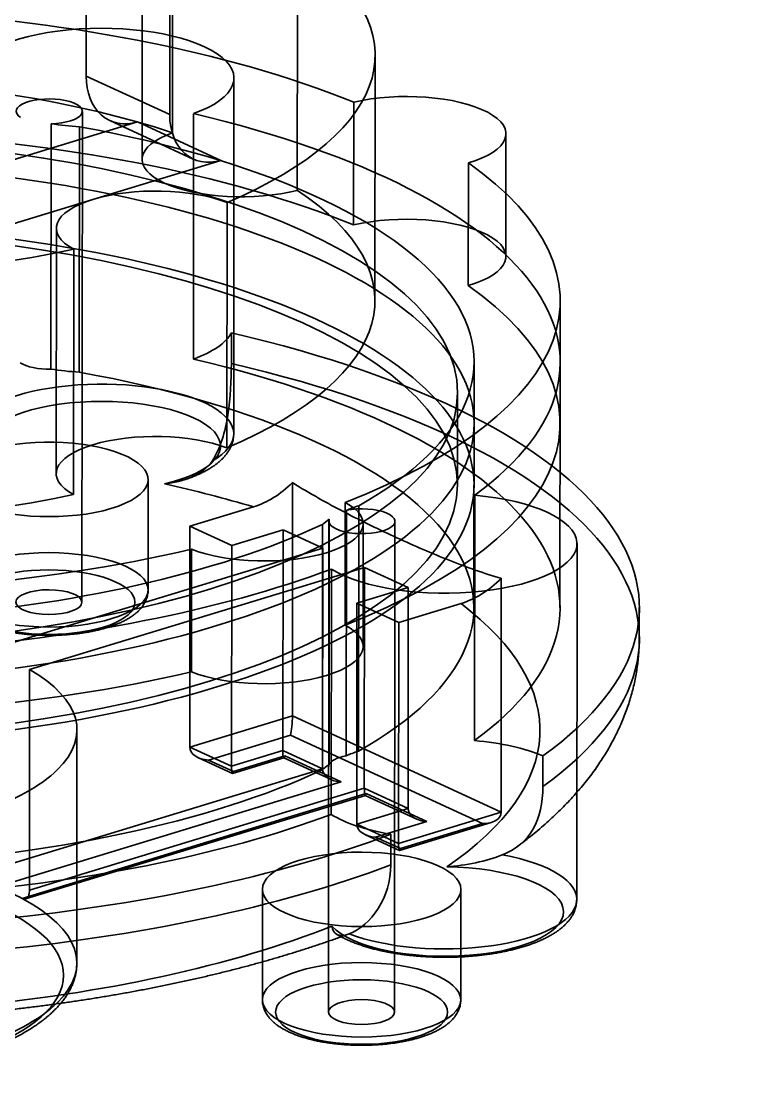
# Model space of a CAD drawing. Header units: millimetres. Extents: x 13 to 1054, y -1204 to 736.
# Drawn here: x 640 to 695, y -109.8 to -29.6 of the extents above; entities that cross this region are included whole.
import ezdxf

# ---------------------------------------------------------------- set-up
doc = ezdxf.new("R2010")
doc.units = ezdxf.units.MM
doc.layers.add('1', color=7, linetype='Continuous', true_color=0xffffff)

msp = doc.modelspace()

# ---------------------------------------------------------------- linework, layer by layer
at = {"layer": '1', "color": 252, "linetype": 'Continuous', "lineweight": 35}
for p, q in [((644.896, -19.793), (644.886, -33.698)), ((651.423, -19.434), (651.41, -37.975)), ((649.126, -21.457), (649.112, -39.998)), ((651.209, -22.704), (651.199, -36.61)), ((660.846, -42.328), (660.859, -23.787)), ((666.713, -50.666), (666.726, -32.124)), ((651.199, -36.61), (644.886, -33.698)), ((656.038, -60.725), (656.058, -33.84)), ((665.107, -35.673), (665.1, -44.943)), ((644.567, -73.444), (644.594, -36.362)), ((652.989, -55.076), (653.003, -36.535)), ((648.76, -37.153), (629.372, -43.058)), ((642.237, -37.296), (642.223, -55.837)), ((644.365, -56.069), (644.378, -37.528)), ((646.67, -37.058), (652.982, -39.969)), ((648.76, -37.153), (655.073, -40.064)), ((676.612, -47.327), (676.618, -38.057)), ((645.399, -43.011), (655.073, -40.064)), ((673.768, -49.529), (673.775, -40.258)), ((635.684, -45.969), (645.399, -43.011)), ((655.536, -43.247), (655.522, -61.788)), ((642.634, -45.189), (642.62, -63.73)), ((643.929, -65.319), (643.943, -46.778)), ((680.706, -59.946), (680.713, -50.676)), ((655.859, -53.098), (655.858, -55.415)), ((674.196, -73.847), (674.209, -55.306)), ((680.696, -73.852), (680.709, -55.311)), ((672.952, -64.576), (672.957, -57.623)), ((674.202, -64.577), (674.206, -59.942)), ((649.567, -72.52), (649.573, -64.177)), ((660.473, -82.026), (660.485, -64.413)), ((674.252, -65.363), (674.239, -83.904)), ((652.729, -67.701), (657.521, -66.242)), ((664.46, -65.906), (664.453, -75.177)), ((664.538, -85.044), (664.552, -66.503)), ((665.484, -66.162), (665.471, -84.703)), ((663.228, -67.329), (663.201, -104.411)), ((663.26, -67.179), (663.247, -85.72)), ((668.201, -104.414), (668.228, -67.332)), ((652.717, -84.388), (652.729, -67.701)), ((655.886, -69.157), (652.729, -67.701)), ((659.763, -67.976), (655.886, -69.157)), ((659.751, -84.663), (659.763, -67.976)), ((662.766, -69.361), (659.763, -67.976)), ((662.747, -86.105), (662.76, -67.564)), ((665.82, -76.797), (665.827, -67.526)), ((637.453, -77.07), (662.766, -69.361)), ((652.848, -78.711), (652.855, -69.44)), ((655.873, -85.844), (655.886, -69.157)), ((662.754, -86.048), (662.766, -69.361)), ((681.969, -95.905), (681.989, -69.021)), ((665.923, -70.817), (640.609, -78.526)), ((663.405, -89.481), (663.418, -70.94)), ((665.911, -87.504), (665.923, -70.817)), ((669.233, -72.343), (665.923, -70.817)), ((676.255, -89.305), (676.267, -71.639)), ((665.355, -73.524), (669.233, -72.343)), ((669.22, -89.03), (669.233, -72.343)), ((665.343, -90.211), (665.355, -73.524)), ((668.511, -74.98), (665.355, -73.524)), ((673.219, -73.546), (668.511, -74.98)), ((686.694, -76.174), (686.696, -73.856)), ((668.499, -91.667), (668.511, -74.98)), ((640.597, -95.213), (640.609, -78.526)), ((660.473, -82.026), (652.717, -84.388)), ((676.255, -89.305), (660.473, -82.026)), ((644.176, -100.71), (644.189, -83.096)), ((654.123, -85.37), (660.328, -83.48)), ((660.328, -83.48), (674.847, -90.177)), ((652.717, -84.388), (655.873, -85.844)), ((655.873, -85.844), (659.751, -84.663)), ((659.751, -84.663), (662.754, -86.048)), ((653.365, -85.194), (655.939, -86.381)), ((656.017, -86.243), (654.123, -85.37)), ((655.95, -86.382), (659.828, -85.201)), ((659.895, -85.062), (656.017, -86.243)), ((659.817, -85.2), (663.402, -86.854)), ((664.16, -87.03), (659.895, -85.062)), ((679.412, -87.371), (679.414, -85.053)), ((662.754, -86.048), (637.441, -93.757)), ((638.14, -94.954), (664.16, -87.03)), ((666.054, -87.903), (640.034, -95.828)), ((640.299, -95.866), (665.987, -88.042)), ((640.597, -95.213), (665.911, -87.504)), ((665.911, -87.504), (669.22, -89.03)), ((665.976, -88.041), (669.868, -89.836)), ((670.627, -90.012), (666.054, -87.903)), ((669.22, -89.03), (665.343, -90.211)), ((668.499, -91.667), (676.255, -89.305)), ((665.343, -90.211), (668.499, -91.667)), ((666.749, -91.193), (670.627, -90.012)), ((668.576, -92.206), (675.498, -90.098)), ((674.847, -90.177), (668.643, -92.067)), ((665.99, -91.017), (668.565, -92.205)), ((668.643, -92.067), (666.749, -91.193)), ((667.906, -90.977), (667.904, -93.295)), ((658.208, -95.137), (658.202, -103.48)), ((673.202, -103.491), (673.208, -95.148))]:
    msp.add_line(p, q, dxfattribs=at)
for centre, major_axis, ratio, start_param, end_param in [((621.726, -32.092), (-45, 0.033), 0.374927, 2.421132, 3.658208), ((621.713, -50.633), (-59, 0.043), 0.374927, 3.886257, 5.268714), ((646.058, -33.833), (-10, 0.007), 0.374927, 2.338852, 6.281739), ((621.713, -50.633), (-45, 0.033), 0.374927, 3.991929, 5.229005), ((648.764, -32.517), (2.094, 4.54), 0.718822, 2.140417, 3.711214), ((669.118, -38.051), (-7.5, 0.005), 0.374927, 2.240971, 5.276974), ((621.706, -59.903), (-59, 0.043), 0.374927, 3.886257, 5.268714), ((642.094, -36.36), (-2.5, 0.002), 0.374927, 1.628349, 6.794751), ((655.077, -35.429), (-2.094, -4.54), 0.718822, 5.28201, 6.852806), ((621.709, -55.268), (-59, 0.043), 0.374927, 2.66964, 4.153586), ((646.058, -33.833), (-10, 0.007), 0.374927, 1.179033, 1.402365), ((621.709, -55.268), (-52.5, 0.038), 0.374927, 2.557048, 4.266178), ((656.612, -40.004), (-7.5, 0.005), 0.374927, 5.479295, 8.454027), ((621.713, -50.633), (-59, 0.043), 0.374927, 2.381423, 3.631687), ((650.134, -45.194), (-7.5, 0.005), 0.374927, 3.908498, 5.395865), ((621.713, -50.633), (-45, 0.033), 0.374927, 2.421132, 3.658208), ((650.134, -45.194), (-7.5, 0.005), 0.374927, 5.395865, 6.883231), ((621.726, -32.092), (-45, 0.033), 0.374927, 0.850336, 2.087412), ((669.112, -47.322), (-7.5, 0.005), 0.374927, 2.240971, 5.276974), ((621.706, -59.903), (-59, 0.043), 0.374927, 2.381423, 3.631687), ((646.044, -52.374), (-10, 0.007), 0.374927, 2.338852, 2.949311), ((621.696, -73.809), (65, -0.047), 0.374927, 5.805569, 7.300842), ((621.696, -73.809), (-59, 0.043), 0.374927, 2.66964, 4.153586), ((642.08, -54.901), (2.5, -0.002), 0.374927, 3.653158, 4.769941), ((646.044, -52.374), (-10, 0.007), 0.374927, 1.179033, 1.402365), ((621.696, -73.809), (-52.5, 0.038), 0.374927, 2.557048, 4.266178), ((621.694, -76.127), (-65, 0.047), 0.374927, 2.663976, 4.159249), ((646.038, -60.718), (-10, 0.007), 0.374927, 2.565358, 6.055233), ((646.037, -61.645), (9, -0.007), 0.374927, 5.271524, 9.550344), ((650.12, -63.736), (-7.5, 0.005), 0.374927, 3.908498, 6.883231), ((642.073, -64.171), (7.5, -0.005), 0.374927, 2.397922, 8.577848), ((621.713, -50.633), (-45, 0.033), 0.374927, 0.850336, 2.087412), ((621.689, -83.08), (57.5, -0.042), 0.374927, 0.898288, 1.040016), ((671.989, -69.014), (-10, 0.007), 0.374927, 0.541486, 4.484374), ((658.327, -67.521), (-7.5, 0.005), 0.374927, 0.75336, 3.755184), ((665.728, -67.33), (-2.5, 0.002), 0.374927, 6.122399, 11.485798), ((671.989, -69.014), (-10, 0.007), 0.374927, 5.420861, 5.551313), ((621.713, -50.633), (-59, 0.043), 0.374927, 0.810626, 2.127121), ((671.989, -69.014), (-10, 0.007), 0.374927, 5.773697, 5.888185), ((621.709, -55.268), (-52.5, 0.038), 0.374927, 1.061774, 2.468813), ((621.709, -55.268), (-59, 0.043), 0.374927, 1.174367, 2.35622), ((621.689, -83.08), (57.5, -0.042), 0.374927, 5.783209, 6.743187), ((658.32, -76.791), (-7.5, 0.005), 0.374927, 0.75336, 3.755184), ((621.706, -59.903), (-59, 0.043), 0.374927, 0.810626, 2.127121), ((621.689, -83.08), (22.5, -0.016), 0.374927, 4.983607, 6.85532), ((660.328, -82.553), (0.073, 1.067), 0.116727, 3.666787, 5.237583), ((671.976, -87.555), (-10, 0.007), 0.374927, 3.873915, 4.484374), ((654.124, -84.443), (-1.405, 0.096), 0.657241, 0.044427, 1.615223), ((659.895, -84.135), (0.073, 1.067), 0.116727, 2.09599, 3.666787), ((671.976, -87.555), (-10, 0.007), 0.374927, 5.420861, 5.551313), ((671.976, -87.555), (-10, 0.007), 0.374927, 5.773697, 5.888185), ((665.715, -85.872), (2.5, -0.002), 0.374927, 2.06102, 2.980806), ((621.696, -73.809), (-52.5, 0.038), 0.374927, 1.703672, 2.468813), ((656.018, -85.316), (0.073, 1.067), 0.116727, 2.09599, 3.666787), ((664.161, -86.103), (-1.405, 0.096), 0.657241, 0.044427, 1.615223), ((666.055, -86.976), (0.073, 1.067), 0.116727, 2.09599, 3.666787), ((621.696, -73.809), (-59, 0.043), 0.374927, 1.763764, 2.35622), ((671.976, -87.555), (-10, 0.007), 0.374927, 0.541486, 1.151945), ((670.627, -89.085), (-1.405, 0.096), 0.657241, 0.044427, 1.615223), ((674.848, -89.25), (-1.405, 0.096), 0.657241, 1.615223, 3.18602), ((666.749, -90.266), (-1.405, 0.096), 0.657241, 0.044427, 1.615223), ((621.696, -73.809), (65, -0.047), 0.374927, 4.952954, 5.503477), ((668.643, -91.14), (0.073, 1.067), 0.116727, 2.09599, 3.666787), ((671.969, -95.898), (-10, 0.007), 0.374927, 0.767992, 4.257868), ((621.694, -76.127), (-65, 0.047), 0.374927, 1.811361, 2.361884), ((671.969, -96.825), (9, -0.007), 0.374927, 3.474159, 7.834886), ((621.676, -100.694), (-22.5, 0.016), 0.374927, 3.758352, 3.891785), ((621.676, -100.694), (-22.5, 0.016), 0.374927, 1.797389, 3.758352), ((621.689, -83.08), (57.5, -0.042), 0.374927, 4.955089, 5.525836)]:
    msp.add_ellipse(centre, major_axis=major_axis, ratio=ratio, start_param=start_param, end_param=end_param, dxfattribs=at)
for centre, major_axis in [((621.707, -57.586), (-51.25, 0.037)), ((621.706, -59.903), (52.5, -0.038)), ((621.702, -64.539), (52.5, -0.038)), ((621.702, -64.539), (51.25, -0.037)), ((642.067, -72.515), (-7.5, 0.005)), ((642.067, -73.442), (6.5, -0.005)), ((642.067, -73.442), (-2.5, 0.002)), ((665.708, -95.142), (7.5, -0.005)), ((621.675, -101.621), (21.5, -0.016)), ((665.702, -103.486), (-7.5, 0.005)), ((665.701, -104.413), (6.5, -0.005)), ((665.701, -104.413), (-2.5, 0.002))]:
    msp.add_ellipse(centre, major_axis=major_axis, ratio=0.374927, dxfattribs=at)
for points, knots in [([(655.858, -55.415), (655.857, -56.648), (655.797, -57.995), (655.399, -60.565), (655.044, -61.799), (654.422, -62.767)], [0, 0, 0, 0, 0.5, 0.5, 1, 1, 1, 1]), ([(652.413, -64.165), (652.522, -64.128), (652.736, -64.052), (653.047, -63.931), (653.348, -63.803), (653.637, -63.667), (653.915, -63.524), (654.179, -63.374), (654.43, -63.216), (654.667, -63.051), (654.888, -62.877), (655.092, -62.697), (655.278, -62.509), (655.444, -62.316), (655.59, -62.119), (655.715, -61.918), (655.819, -61.715), (655.903, -61.51), (655.966, -61.305), (656.01, -61.099), (656.033, -60.906), (656.038, -60.783), (656.038, -60.727)], [0, 0, 0, 0, 0.051908, 0.104731, 0.157811, 0.211163, 0.264794, 0.318695, 0.372825, 0.427098, 0.481297, 0.53515, 0.588318, 0.640434, 0.691185, 0.740373, 0.787957, 0.834032, 0.878788, 0.922474, 0.96536, 1, 1, 1, 1]), ([(650.809, -64.509), (651.521, -64.43), (652.221, -64.272), (653.486, -63.718), (654.066, -63.319), (654.422, -62.767)], [0, 0, 0, 0, 0.5, 0.5, 1, 1, 1, 1]), ([(660.485, -64.413), (661.797, -65.24), (663.111, -65.97), (665.742, -67.338), (667.058, -67.976), (669.693, -69.185), (671.012, -69.758), (673.644, -70.8), (674.958, -71.273), (676.267, -71.639)], [0, 0, 0, 0, 0.25, 0.25, 0.5, 0.5, 0.75, 0.75, 1, 1, 1, 1]), ([(634.567, -72.512), (634.568, -72.574), (634.573, -72.697), (634.6, -72.88), (634.644, -73.061), (634.706, -73.238), (634.783, -73.411), (634.878, -73.581), (634.989, -73.747), (635.118, -73.91), (635.266, -74.069), (635.432, -74.225), (635.618, -74.377), (635.822, -74.524), (636.043, -74.665), (636.28, -74.798), (636.531, -74.925), (636.794, -75.043), (637.069, -75.154), (637.353, -75.257), (637.648, -75.353), (637.951, -75.442), (638.263, -75.523), (638.583, -75.597), (638.91, -75.664), (639.244, -75.725), (639.583, -75.778), (639.928, -75.824), (640.278, -75.863), (640.631, -75.895), (640.987, -75.92), (641.346, -75.938), (641.706, -75.949), (642.067, -75.953), (642.428, -75.95), (642.788, -75.939), (643.146, -75.922), (643.502, -75.897), (643.855, -75.866), (644.204, -75.827), (644.548, -75.781), (644.886, -75.729), (645.219, -75.669), (645.545, -75.603), (645.863, -75.529), (646.173, -75.449), (646.475, -75.362), (646.768, -75.267), (647.051, -75.165), (647.325, -75.056), (647.587, -74.939), (647.839, -74.813), (648.079, -74.679), (648.305, -74.536), (648.518, -74.384), (648.714, -74.223), (648.892, -74.054), (649.045, -73.884), (649.173, -73.716), (649.283, -73.546), (649.378, -73.366), (649.455, -73.178), (649.512, -72.989), (649.55, -72.8), (649.565, -72.643), (649.567, -72.55), (649.567, -72.52)], [0, 0, 0, 0, 0.01271, 0.025484, 0.038306, 0.051275, 0.064487, 0.078044, 0.092038, 0.106554, 0.121648, 0.137334, 0.153567, 0.170239, 0.187201, 0.204305, 0.221411, 0.238443, 0.255369, 0.272179, 0.288875, 0.305467, 0.321964, 0.338379, 0.354721, 0.371003, 0.387232, 0.403417, 0.419566, 0.435685, 0.451781, 0.46786, 0.483926, 0.499986, 0.516044, 0.532104, 0.54817, 0.564248, 0.580342, 0.596459, 0.612604, 0.628785, 0.645008, 0.661281, 0.677613, 0.694015, 0.710498, 0.727073, 0.743755, 0.760555, 0.777486, 0.794552, 0.81175, 0.829054, 0.846391, 0.863618, 0.880562, 0.897043, 0.911293, 0.925012, 0.939691, 0.953824, 0.967477, 0.980757, 0.993772, 1, 1, 1, 1]), ([(677.461, -91.921), (677.51, -91.885), (677.756, -91.702), (678.191, -91.369), (678.758, -90.915), (679.307, -90.454), (679.837, -89.986), (680.349, -89.512), (680.842, -89.032), (681.315, -88.546), (681.768, -88.056), (682.201, -87.561), (682.613, -87.062), (683.005, -86.559), (683.376, -86.053), (683.726, -85.544), (684.056, -85.032), (684.365, -84.517), (684.655, -84.001), (684.925, -83.482), (685.174, -82.961), (685.404, -82.439), (685.615, -81.914), (685.807, -81.389), (685.98, -80.862), (686.133, -80.334), (686.268, -79.804), (686.385, -79.274), (686.483, -78.744), (686.562, -78.212), (686.623, -77.681), (686.666, -77.149), (686.689, -76.647), (686.694, -76.322), (686.694, -76.174)], [0, 0, 0, 0, 0.009006, 0.045897, 0.082659, 0.119254, 0.155642, 0.19178, 0.227629, 0.263151, 0.298311, 0.333081, 0.367436, 0.40136, 0.434842, 0.467878, 0.50047, 0.532625, 0.564355, 0.595676, 0.626607, 0.657171, 0.687391, 0.717292, 0.746901, 0.776243, 0.805347, 0.834238, 0.862945, 0.891494, 0.919912, 0.948226, 0.976462, 1, 1, 1, 1]), ([(676.362, -92.533), (677.391, -92.111), (678.16, -91.446), (679.163, -89.696), (679.411, -88.602), (679.412, -87.371)], [0, 0, 0, 0, 0.5, 0.5, 1, 1, 1, 1]), ([(676.362, -92.533), (675.776, -92.773), (675.056, -92.982), (673.606, -93.283), (672.863, -93.383), (672.143, -93.452)], [0, 0, 0, 0, 0.5, 0.5, 1, 1, 1, 1]), ([(667.904, -93.295), (667.903, -94.527), (667.543, -95.677), (666.376, -97.511), (665.568, -98.197), (664.775, -98.497)], [0, 0, 0, 0, 0.5, 0.5, 1, 1, 1, 1]), ([(640.034, -95.828), (640.099, -95.862), (640.165, -95.879), (640.285, -95.876), (640.341, -95.856), (640.439, -95.78), (640.482, -95.724), (640.547, -95.585), (640.571, -95.5), (640.593, -95.345), (640.597, -95.28), (640.597, -95.213)], [0, 0, 0, 0, 0.215661, 0.215661, 0.431308, 0.431308, 0.647116, 0.647116, 0.862309, 0.862309, 1, 1, 1, 1]), ([(663.813, -98.533), (663.884, -98.576), (664.043, -98.668), (664.302, -98.805), (664.59, -98.943), (664.889, -99.074), (665.201, -99.198), (665.523, -99.315), (665.855, -99.426), (666.198, -99.53), (666.55, -99.627), (666.91, -99.717), (667.279, -99.801), (667.655, -99.878), (668.039, -99.948), (668.429, -100.012), (668.825, -100.068), (669.226, -100.118), (669.632, -100.161), (670.041, -100.197), (670.454, -100.227), (670.87, -100.249), (671.287, -100.264), (671.705, -100.272), (672.124, -100.273), (672.542, -100.267), (672.96, -100.255), (673.376, -100.235), (673.789, -100.208), (674.199, -100.174), (674.605, -100.134), (675.007, -100.086), (675.404, -100.032), (675.795, -99.971), (676.179, -99.903), (676.557, -99.828), (676.927, -99.747), (677.289, -99.659), (677.641, -99.565), (677.985, -99.464), (678.319, -99.356), (678.643, -99.242), (678.956, -99.121), (679.258, -98.993), (679.548, -98.858), (679.826, -98.715), (680.092, -98.566), (680.344, -98.408), (680.582, -98.243), (680.804, -98.07), (681.009, -97.89), (681.197, -97.703), (681.364, -97.511), (681.512, -97.314), (681.638, -97.113), (681.744, -96.91), (681.829, -96.705), (681.894, -96.5), (681.939, -96.295), (681.964, -96.097), (681.969, -95.968), (681.969, -95.907)], [0, 0, 0, 0, 0.014752, 0.032573, 0.050339, 0.068031, 0.085642, 0.103171, 0.120623, 0.138003, 0.155317, 0.172574, 0.189778, 0.206936, 0.224054, 0.241137, 0.25819, 0.275217, 0.292222, 0.309209, 0.326181, 0.343141, 0.360093, 0.377039, 0.393982, 0.410926, 0.427871, 0.444821, 0.461778, 0.478745, 0.495726, 0.512724, 0.529742, 0.546784, 0.563854, 0.580957, 0.598097, 0.61528, 0.632513, 0.6498, 0.66715, 0.684569, 0.702066, 0.719647, 0.737318, 0.755082, 0.772935, 0.790866, 0.808847, 0.82681, 0.844665, 0.862303, 0.8796, 0.896452, 0.912789, 0.928593, 0.943894, 0.958753, 0.973251, 0.987477, 1, 1, 1, 1]), ([(633.47, -104.757), (633.514, -104.754), (633.907, -104.725), (634.648, -104.667), (635.691, -104.578), (636.729, -104.482), (637.765, -104.379), (638.795, -104.269), (639.822, -104.153), (640.844, -104.029), (641.861, -103.899), (642.873, -103.761), (643.879, -103.617), (644.88, -103.466), (645.875, -103.308), (646.864, -103.143), (647.846, -102.971), (648.822, -102.792), (649.791, -102.607), (650.753, -102.415), (651.708, -102.216), (652.656, -102.01), (653.595, -101.797), (654.527, -101.578), (655.451, -101.351), (656.366, -101.118), (657.273, -100.878), (658.171, -100.632), (659.06, -100.378), (659.94, -100.118), (660.81, -99.85), (661.672, -99.576), (662.523, -99.295), (663.365, -99.006), (664.108, -98.743), (664.568, -98.574), (664.754, -98.505)], [0, 0, 0, 0, 0.003764, 0.033864, 0.063973, 0.094093, 0.124226, 0.154374, 0.184536, 0.214715, 0.244911, 0.275126, 0.305361, 0.335617, 0.365896, 0.396199, 0.426527, 0.456883, 0.487267, 0.517681, 0.548127, 0.578606, 0.609121, 0.639674, 0.670265, 0.700898, 0.731575, 0.762297, 0.793066, 0.823886, 0.854758, 0.885684, 0.916667, 0.94771, 0.978814, 1, 1, 1, 1]), ([(663.461, -97.921), (663.508, -98.199), (663.621, -98.423), (664.03, -98.658), (664.321, -98.669), (664.775, -98.497)], [0, 0, 0, 0, 0.5, 0.5, 1, 1, 1, 1]), ([(599.176, -100.677), (599.176, -100.693), (599.177, -100.798), (599.185, -100.994), (599.215, -101.263), (599.263, -101.53), (599.329, -101.796), (599.413, -102.062), (599.514, -102.325), (599.634, -102.588), (599.772, -102.849), (599.929, -103.108), (600.104, -103.366), (600.298, -103.621), (600.511, -103.874), (600.741, -104.124), (600.99, -104.371), (601.257, -104.613), (601.541, -104.852), (601.841, -105.086), (602.158, -105.315), (602.491, -105.54), (602.839, -105.76), (603.202, -105.974), (603.579, -106.183), (603.971, -106.387), (604.376, -106.585), (604.794, -106.778), (605.226, -106.965), (605.67, -107.147), (606.126, -107.324), (606.594, -107.494), (607.074, -107.659), (607.565, -107.819), (608.067, -107.972), (608.58, -108.119), (609.102, -108.261), (609.634, -108.396), (610.176, -108.526), (610.726, -108.649), (611.285, -108.766), (611.852, -108.877), (612.426, -108.982), (613.008, -109.08), (613.596, -109.171), (614.191, -109.256), (614.791, -109.335), (615.397, -109.407), (616.008, -109.472), (616.623, -109.531), (617.242, -109.583), (617.865, -109.628), (618.49, -109.666), (619.119, -109.698), (619.749, -109.723), (620.38, -109.741), (621.013, -109.752), (621.646, -109.756), (622.279, -109.753), (622.911, -109.744), (623.543, -109.727), (624.173, -109.704), (624.801, -109.674), (625.427, -109.637), (626.05, -109.593), (626.669, -109.543), (627.285, -109.485), (627.896, -109.421), (628.502, -109.351), (629.102, -109.274), (629.697, -109.19), (630.286, -109.1), (630.868, -109.003), (631.443, -108.9), (632.01, -108.791), (632.569, -108.675), (633.12, -108.553), (633.662, -108.425), (634.195, -108.291), (634.718, -108.151), (635.23, -108.005), (635.733, -107.853), (636.224, -107.695), (636.705, -107.531), (637.174, -107.362), (637.631, -107.187), (638.075, -107.007), (638.508, -106.821), (638.927, -106.63), (639.333, -106.433), (639.726, -106.23), (640.105, -106.022), (640.469, -105.809), (640.819, -105.591), (641.154, -105.367), (641.474, -105.138), (641.778, -104.903), (642.066, -104.664), (642.337, -104.419), (642.591, -104.17), (642.827, -103.917), (643.045, -103.659), (643.244, -103.398), (643.424, -103.134), (643.585, -102.867), (643.726, -102.598), (643.848, -102.328), (643.95, -102.058), (644.034, -101.786), (644.098, -101.515), (644.143, -101.243), (644.17, -100.976), (644.176, -100.8), (644.176, -100.715)], [0, 0, 0, 0, 0.001443, 0.009632, 0.017822, 0.026034, 0.034289, 0.042608, 0.05101, 0.059509, 0.068115, 0.076834, 0.085667, 0.094608, 0.103649, 0.112778, 0.121979, 0.131238, 0.140539, 0.149869, 0.159218, 0.168574, 0.177931, 0.187282, 0.196624, 0.205954, 0.215272, 0.224577, 0.233868, 0.243145, 0.252409, 0.261661, 0.270901, 0.280129, 0.289347, 0.298555, 0.307754, 0.316944, 0.326126, 0.335301, 0.34447, 0.353632, 0.362788, 0.37194, 0.381086, 0.390229, 0.399367, 0.408502, 0.417634, 0.426763, 0.43589, 0.445015, 0.454137, 0.463259, 0.472379, 0.481498, 0.490617, 0.499735, 0.508853, 0.517971, 0.52709, 0.536209, 0.545329, 0.55445, 0.563572, 0.572697, 0.581823, 0.590952, 0.600083, 0.609217, 0.618355, 0.627496, 0.636642, 0.645792, 0.654947, 0.664107, 0.673274, 0.682446, 0.691626, 0.700814, 0.71001, 0.719215, 0.72843, 0.737655, 0.746891, 0.756139, 0.765399, 0.774673, 0.783961, 0.793263, 0.802579, 0.81191, 0.821255, 0.830612, 0.83998, 0.849356, 0.858733, 0.868104, 0.87746, 0.886788, 0.896075, 0.905307, 0.914465, 0.923534, 0.932501, 0.941356, 0.950091, 0.95871, 0.967216, 0.975622, 0.983943, 0.992198, 1, 1, 1, 1]), ([(658.202, -103.483), (658.202, -103.544), (658.208, -103.667), (658.235, -103.851), (658.279, -104.032), (658.34, -104.209), (658.418, -104.382), (658.512, -104.552), (658.624, -104.718), (658.753, -104.881), (658.9, -105.04), (659.067, -105.196), (659.252, -105.348), (659.456, -105.495), (659.677, -105.635), (659.914, -105.769), (660.165, -105.895), (660.429, -106.014), (660.703, -106.125), (660.988, -106.228), (661.282, -106.324), (661.586, -106.412), (661.898, -106.494), (662.218, -106.568), (662.545, -106.635), (662.878, -106.695), (663.218, -106.749), (663.563, -106.795), (663.912, -106.834), (664.265, -106.866), (664.622, -106.891), (664.98, -106.909), (665.34, -106.92), (665.701, -106.924), (666.062, -106.92), (666.422, -106.91), (666.781, -106.892), (667.137, -106.868), (667.489, -106.836), (667.838, -106.798), (668.182, -106.752), (668.521, -106.699), (668.853, -106.64), (669.179, -106.574), (669.497, -106.5), (669.808, -106.42), (670.11, -106.332), (670.402, -106.238), (670.686, -106.136), (670.959, -106.027), (671.222, -105.909), (671.473, -105.784), (671.713, -105.65), (671.94, -105.507), (672.152, -105.355), (672.349, -105.194), (672.526, -105.025), (672.679, -104.855), (672.808, -104.687), (672.918, -104.516), (673.012, -104.337), (673.09, -104.149), (673.147, -103.96), (673.184, -103.77), (673.2, -103.614), (673.202, -103.521), (673.202, -103.49)], [0, 0, 0, 0, 0.01271, 0.025484, 0.038306, 0.051275, 0.064487, 0.078044, 0.092038, 0.106554, 0.121648, 0.137334, 0.153567, 0.170239, 0.187201, 0.204305, 0.221411, 0.238443, 0.255369, 0.272179, 0.288875, 0.305467, 0.321964, 0.338379, 0.354721, 0.371003, 0.387232, 0.403417, 0.419566, 0.435685, 0.451781, 0.46786, 0.483926, 0.499986, 0.516044, 0.532104, 0.54817, 0.564248, 0.580342, 0.596459, 0.612604, 0.628785, 0.645008, 0.661281, 0.677613, 0.694015, 0.710498, 0.727073, 0.743755, 0.760555, 0.777486, 0.794552, 0.81175, 0.829054, 0.846391, 0.863618, 0.880562, 0.897043, 0.911293, 0.925012, 0.939691, 0.953824, 0.967477, 0.980757, 0.993772, 1, 1, 1, 1])]:
    msp.add_open_spline(points, degree=3, knots=knots, dxfattribs=at)
for points in [[(657.521, -66.242), (658.561, -65.925), (659.579, -65.299), (660.485, -64.413)], [(676.267, -71.639), (675.341, -72.566), (674.291, -73.22), (673.219, -73.546)]]:
    msp.add_open_spline(points, degree=3, dxfattribs=at)

doc.saveas('drawing.dxf')
